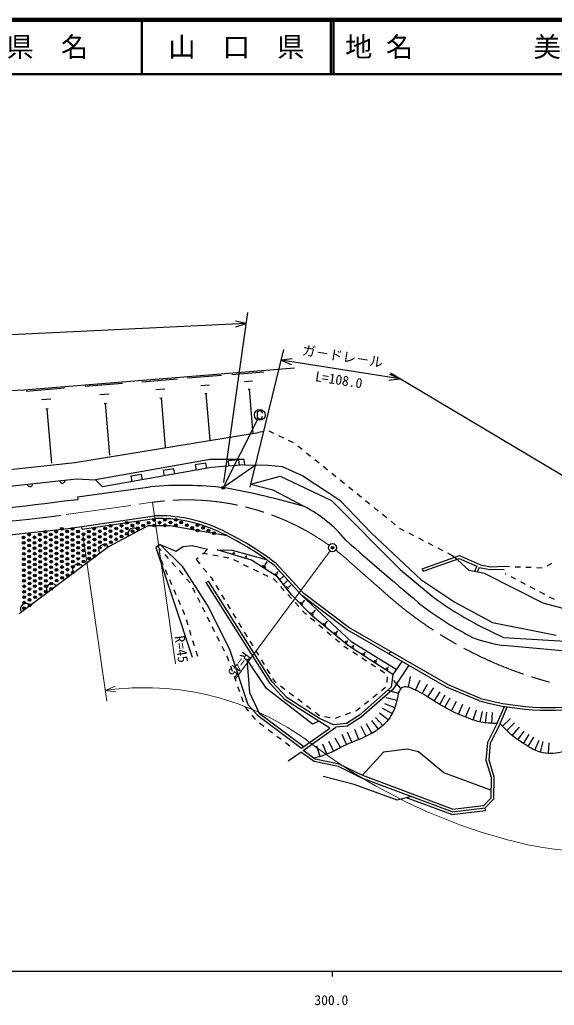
# Model space of a CAD drawing. Units: millimetres, scale not verified. Extents: x 40000 to 680000, y 20000 to 380000.
# Drawn here: x 310562 to 408826, y 198715 to 380000 of the extents above; entities that cross this region are included whole.
import ezdxf
from ezdxf.enums import TextEntityAlignment as Align

# ---------------------------------------------------------------- set-up
doc = ezdxf.new("R2010")
doc.units = ezdxf.units.MM
doc.header["$LTSCALE"] = 1000
doc.header["$PDMODE"] = 32
doc.header["$PDSIZE"] = 500
doc.linetypes.add('CHAIN', pattern=[18.5, 12, -1.5, 3.5, -1.5])
for name, color, linetype, lineweight in [('M-BGD', 7, 'Continuous', 25), ('M-BMK', 2, 'CHAIN', 13), ('M-BMK-SRVR', 3, 'Continuous', 25), ('M-STR-HTXT', 7, 'Continuous', 13), ('M-STR-STRC', 7, 'Continuous', 25), ('M-TTL', 2, 'Continuous', 140), ('M-TTL-BAND', 7, 'Continuous', 25), ('M-TTL-LINE', 7, 'Continuous', 50)]:
    doc.layers.add(name, color=color, linetype=linetype, lineweight=lineweight)
doc.layers.add('M-TTL-TXT', color=7, linetype='Continuous')
doc.styles.add('@ＭＳ ゴシック', font='')
doc.styles.add('ＭＳ ゴシック', font='')
doc.styles.get('@ＭＳ ゴシック').set_extended_font_data('@MS Gothic')
doc.styles.get('ＭＳ ゴシック').set_extended_font_data('MS Gothic')

msp = doc.modelspace()

# ---------------------------------------------------------------- linework, layer by layer
at = {"layer": 'M-BGD'}
for p, q in [((311346, 311917), (361072, 315945)), ((333019, 313422), (339549, 313950)), ((341423, 314102), (347646, 314606)), ((349526, 314759), (355454, 315239)), ((258884, 309428), (311346, 311917)), ((311742, 311698), (318819, 312271)), ((322592, 312577), (329439, 313132)), ((335600, 311988), (337233, 312120)), ((343883, 312736), (345439, 312862)), ((351869, 313457), (353351, 313577)), ((352545, 312020), (352916, 312050)), ((352730, 312035), (353393, 303857)), ((314539, 310144), (316309, 310287)), ((325298, 311073), (327010, 311212)), ((336345, 310405), (336753, 310438)), ((336549, 310421), (337282, 301364)), ((344592, 311227), (344981, 311259)), ((344787, 311243), (345484, 302633)), ((315346, 308428), (315788, 308464)), ((315567, 308446), (316379, 298424)), ((326079, 309414), (326507, 309448)), ((326293, 309431), (327064, 299908)), ((320672, 298540), (354447, 304054)), ((353464, 303871), (353393, 303857)), ((355430, 304237), (354447, 304054)), ((357300, 303901), (356402, 304340)), ((359096, 303022), (358198, 303461)), ((360893, 302143), (359995, 302582)), ((362476, 300928), (361697, 301556)), ((364032, 299672), (363254, 300300)), ((289791, 295202), (320672, 298540)), ((345562, 299105), (324516, 295381)), ((345754, 297616), (325762, 294078)), ((338882, 297415), (336913, 297067)), ((339057, 296431), (338882, 297415)), ((344791, 298461), (342821, 298112)), ((342821, 298112), (342995, 297128)), ((344965, 297476), (344791, 298461)), ((351850, 299118), (345562, 299105)), ((351932, 298121), (345754, 297616)), ((354036, 298103), (348080, 293993)), ((350854, 299036), (348860, 298873)), ((348860, 298873), (348942, 297877)), ((350935, 298040), (350854, 299036)), ((351932, 298121), (351850, 299118)), ((351932, 298121), (356255, 298083)), ((356255, 298083), (358806, 297838)), ((358806, 297838), (362631, 296073)), ((365588, 298416), (364810, 299044)), ((367145, 297160), (366366, 297788)), ((289970, 292204), (320994, 295558)), ((320994, 295558), (324516, 295381)), ((332974, 296370), (331005, 296021)), ((331005, 296021), (331179, 295036)), ((333148, 295385), (332974, 296370)), ((336913, 297067), (337087, 296082)), ((353043, 294555), (358421, 296033)), ((358421, 296033), (367891, 291559)), ((362631, 296073), (369399, 291610)), ((368701, 295904), (367923, 296532)), ((321174, 292249), (334547, 294100)), ((324516, 295381), (325762, 294078)), ((353043, 294555), (357073, 293514)), ((370257, 294648), (369479, 295276)), ((371814, 293392), (371036, 294020)), ((321174, 292249), (321245, 291754)), ((357073, 293514), (362902, 290448)), ((373370, 292135), (372592, 292763)), ((318757, 291492), (321245, 291754)), ((367891, 291559), (380523, 278883)), ((369399, 291610), (375186, 285627)), ((374927, 290879), (374148, 291507)), ((376483, 289623), (375705, 290251)), ((319478, 286443), (335310, 288754)), ((322022, 286309), (335353, 288255)), ((378039, 288367), (377261, 288995)), ((290417, 283236), (319478, 286443)), ((322022, 286309), (321951, 286804)), ((334098, 286894), (326866, 283071)), ((338197, 286894), (334098, 286894)), ((348698, 285060), (338197, 286894)), ((379596, 287111), (378818, 287739)), ((380507, 286376), (380374, 286483)), ((375186, 285627), (384308, 277044)), ((381244, 285996), (380507, 286376)), ((383021, 285079), (382133, 285537)), ((384799, 284162), (383910, 284620)), ((326866, 283071), (310438, 270707)), ((336381, 283452), (335570, 282938)), ((335570, 282938), (342259, 262732)), ((335871, 283129), (336539, 282384)), ((340538, 279371), (336381, 283452)), ((336381, 283452), (339266, 282270)), ((339266, 282270), (340618, 283100)), ((340618, 283100), (342241, 283280)), ((342241, 283280), (345073, 282631)), ((386576, 283245), (385687, 283703)), ((336164, 281561), (335768, 282479)), ((337206, 281639), (337874, 280895)), ((343394, 281011), (343027, 280684)), ((344331, 281846), (344141, 281676)), ((345073, 282631), (344331, 281846)), ((345063, 281707), (344331, 281846)), ((347028, 281336), (346046, 281522)), ((353161, 280589), (346887, 282465)), ((346887, 282465), (349590, 282404)), ((348994, 280965), (348011, 281150)), ((349590, 282404), (355868, 280711)), ((350083, 281770), (349732, 281875)), ((349978, 281898), (349890, 281924)), ((349971, 281995), (349949, 282002)), ((349960, 281999), (349973, 282042)), ((352380, 281083), (351997, 281198)), ((352265, 281222), (352169, 281251)), ((352258, 281328), (352234, 281336)), ((352246, 281332), (352273, 281422)), ((384534, 279011), (391388, 281461)), ((388353, 282328), (387465, 282786)), ((390131, 281411), (389242, 281869)), ((391040, 280631), (390131, 281411)), ((391388, 281461), (395251, 279725)), ((336956, 279724), (336560, 280642)), ((338541, 280150), (339208, 279405)), ((345173, 272140), (340538, 279371)), ((343027, 280684), (343661, 279911)), ((350827, 280192), (349926, 280627)), ((352628, 279323), (351727, 279758)), ((357962, 277523), (353161, 280589)), ((355808, 279195), (355173, 279600)), ((355671, 279506), (355513, 279607)), ((355713, 279702), (355674, 279728)), ((355693, 279715), (356047, 280268)), ((362449, 274078), (357388, 279584)), ((362787, 274449), (357727, 279954)), ((384702, 278541), (391367, 280923)), ((393152, 278682), (391040, 280631)), ((391367, 280923), (394590, 279474)), ((394590, 279474), (394147, 278490)), ((395041, 279258), (394651, 278392)), ((395041, 279258), (397044, 278851)), ((395251, 279725), (397084, 279353)), ((397084, 279353), (399609, 279459)), ((399609, 279459), (400608, 279422)), ((401608, 279386), (402607, 279349)), ((403606, 279313), (404606, 279276)), ((405605, 279240), (406604, 279203)), ((407508, 279553), (408374, 280053)), ((337747, 277887), (337351, 278806)), ((339876, 278661), (340543, 277916)), ((344296, 279138), (344930, 278365)), ((345564, 277592), (345725, 277397)), ((345725, 277397), (346114, 276759)), ((354429, 278454), (353529, 278888)), ((356231, 277585), (355330, 278019)), ((357964, 277818), (357523, 278100)), ((357869, 278034), (357759, 278104)), ((357899, 278171), (357871, 278188)), ((357885, 278180), (358076, 278479)), ((360585, 274133), (357962, 277523)), ((359115, 277705), (358359, 277010)), ((384534, 279011), (384702, 278541)), ((396010, 278130), (393152, 278682)), ((406795, 272705), (396010, 278130)), ((397044, 278851), (399630, 278959)), ((399795, 278137), (399938, 278062)), ((400823, 277597), (401708, 277131)), ((338539, 276051), (338143, 276969)), ((341211, 277171), (341878, 276427)), ((344853, 276466), (345276, 276733)), ((356585, 257893), (344853, 276466)), ((356983, 258199), (345276, 276733)), ((346635, 275905), (347156, 275052)), ((357362, 277038), (357131, 277150)), ((357861, 276487), (357362, 277038)), ((359202, 275004), (358532, 275745)), ((359860, 276894), (359036, 276137)), ((360008, 275288), (359632, 275775)), ((359989, 275565), (359895, 275687)), ((360075, 275705), (360052, 275735)), ((360064, 275720), (360378, 275963)), ((384308, 277044), (390536, 272875)), ((402593, 276666), (403478, 276200)), ((404363, 275735), (405248, 275269)), ((339330, 274214), (338935, 275132)), ((342326, 275532), (342773, 274638)), ((343220, 273743), (343667, 272849)), ((347677, 274198), (348198, 273345)), ((360544, 273521), (359873, 274262)), ((364377, 270260), (360585, 274133)), ((370765, 267760), (362449, 274078)), ((371606, 265505), (362449, 274078)), ((371042, 268177), (362787, 274449)), ((406133, 274804), (407018, 274338)), ((407903, 273873), (408788, 273407)), ((340122, 272377), (339726, 273296)), ((344114, 271955), (344562, 271060)), ((349229, 263978), (345173, 272140)), ((348719, 272491), (349240, 271638)), ((361886, 272037), (361215, 272779)), ((362632, 272401), (362159, 272883)), ((362575, 272700), (362457, 272820)), ((362651, 272863), (362622, 272893)), ((362637, 272878), (362993, 273227)), ((390536, 272875), (397500, 269099)), ((413226, 270919), (406795, 272705)), ((340914, 270541), (340518, 271459)), ((345009, 270166), (345456, 269271)), ((349761, 270784), (350282, 269930)), ((363004, 270801), (362556, 271296)), ((363258, 270586), (363004, 270801)), ((364539, 270452), (364025, 270977)), ((364478, 270778), (364349, 270909)), ((370833, 264934), (364377, 270260)), ((364561, 270955), (364529, 270988)), ((364545, 270972), (364963, 271382)), ((341521, 268636), (341228, 269592)), ((345903, 268377), (346350, 267483)), ((350803, 269077), (351324, 268223)), ((364784, 269293), (364021, 269939)), ((366310, 268000), (365547, 268647)), ((366856, 268540), (366361, 268948)), ((366772, 268817), (366648, 268919)), ((366828, 268979), (366797, 269004)), ((366812, 268991), (367119, 269364)), ((394954, 268593), (399518, 266337)), ((397500, 269099), (409173, 266794)), ((342107, 266724), (341814, 267680)), ((346798, 266588), (347245, 265694)), ((351845, 267370), (352366, 266516)), ((367836, 266708), (367073, 267354)), ((368838, 266904), (368405, 267261)), ((368765, 267146), (368657, 267236)), ((368814, 267288), (368787, 267310)), ((368800, 267299), (369029, 267576)), ((389012, 257257), (370765, 267760)), ((389235, 257706), (371042, 268177)), ((342693, 264812), (342400, 265768)), ((347692, 264799), (348139, 263905)), ((352887, 265663), (353408, 264809)), ((369363, 265415), (368599, 266061)), ((370274, 264643), (370126, 264769)), ((370759, 265319), (370386, 265627)), ((370696, 265528), (370603, 265605)), ((370738, 265650), (370715, 265669)), ((370726, 265659), (370879, 265844)), ((379155, 259573), (370833, 264934)), ((371971, 264499), (371586, 264747)), ((379775, 260477), (371606, 265505)), ((371889, 264688), (371792, 264750)), ((371915, 264807), (371891, 264823)), ((371903, 264815), (372001, 264968)), ((417142, 263277), (399469, 264891)), ((399518, 266337), (415977, 265384)), ((343279, 262899), (342986, 263856)), ((348587, 263010), (348696, 262792)), ((352529, 254002), (349229, 263978)), ((353929, 263955), (354450, 263102)), ((370949, 264203), (370274, 264643)), ((372624, 263110), (371786, 263657)), ((374057, 263155), (373650, 263417)), ((373970, 263355), (373868, 263420)), ((373997, 263481), (373972, 263497)), ((373984, 263489), (374104, 263674)), ((378738, 263747), (378440, 263342)), ((348696, 262792), (348949, 262080)), ((349284, 261138), (349619, 260195)), ((355931, 256993), (352293, 262401)), ((352293, 262401), (352803, 256241)), ((354971, 262248), (355492, 261395)), ((374299, 262017), (373461, 262564)), ((375974, 260925), (375136, 261471)), ((376164, 261797), (375736, 262073)), ((376072, 262008), (375965, 262077)), ((376101, 262141), (376074, 262158)), ((376088, 262149), (376228, 262367)), ((382067, 261254), (379152, 256831)), ((380804, 261981), (379155, 259573)), ((349954, 259253), (350289, 258311)), ((356013, 260541), (356534, 259688)), ((377649, 259832), (376811, 260378)), ((378293, 260426), (377843, 260716)), ((378197, 260647), (378084, 260719)), ((378227, 260787), (378199, 260805)), ((378213, 260796), (378374, 261046)), ((379155, 259573), (378822, 257206)), ((359372, 254877), (356585, 257893)), ((359695, 255264), (356983, 258199)), ((357055, 258834), (357322, 258395)), ((357322, 258395), (357708, 258100)), ((358502, 257491), (359295, 256883)), ((378107, 258110), (378146, 259109)), ((380649, 256962), (379324, 258461)), ((382011, 257206), (382404, 259167)), ((383315, 256699), (384171, 258506)), ((384525, 256060), (385532, 257788)), ((395266, 255160), (389196, 257722)), ((350624, 257369), (350959, 256427)), ((352803, 256241), (354573, 252458)), ((364395, 250396), (355931, 256993)), ((360089, 256274), (360883, 255666)), ((378822, 257206), (373029, 252106)), ((379152, 256831), (373331, 251706)), ((375482, 255352), (376260, 255981)), ((377038, 256609), (377816, 257237)), ((380167, 256093), (378240, 256629)), ((385597, 255423), (386658, 257119)), ((386772, 254660), (387845, 256348)), ((387781, 254061), (388757, 255806)), ((395102, 254686), (389012, 257257)), ((351294, 255484), (351630, 254542)), ((354274, 252057), (352529, 254002)), ((367540, 249679), (359372, 254877)), ((365660, 251468), (359695, 255264)), ((361676, 255058), (362470, 254449)), ((363264, 253841), (364057, 253232)), ((373927, 254095), (374704, 254724)), ((379516, 253424), (377658, 254165)), ((379896, 254807), (377943, 255240)), ((388700, 253543), (389682, 255285)), ((389926, 252871), (390848, 254645)), ((391245, 252241), (392044, 254074)), ((351971, 253604), (352603, 252828)), ((353234, 252053), (353866, 251278)), ((354274, 252057), (362375, 246014)), ((354573, 252458), (362804, 246318)), ((364851, 252624), (365644, 252016)), ((370463, 252206), (371403, 252546)), ((373029, 252106), (370605, 250543)), ((372344, 252886), (372499, 252942)), ((372499, 252942), (373149, 253467)), ((378280, 251206), (376704, 252437)), ((379020, 252379), (377248, 253305)), ((392532, 251707), (393283, 253561)), ((393886, 251192), (394528, 253086)), ((395216, 250823), (395624, 252781)), ((396207, 250664), (396441, 252650)), ((397335, 250566), (397452, 252562)), ((398415, 250705), (399684, 253678)), ((398868, 250492), (400192, 253594)), ((354655, 250665), (355451, 250061)), ((365549, 250946), (364395, 250396)), ((368212, 250320), (365660, 251468)), ((366615, 251813), (367601, 251644)), ((370605, 250543), (368212, 250320)), ((368582, 251527), (369523, 251867)), ((373331, 251706), (370773, 250056)), ((375319, 248756), (374338, 250499)), ((376500, 249515), (375300, 251115)), ((377299, 250175), (375965, 251665)), ((398415, 250705), (396543, 247050)), ((398868, 250492), (397033, 246910)), ((399337, 250026), (400749, 251443)), ((400108, 249259), (401509, 250687)), ((356248, 249456), (357044, 248851)), ((362375, 246014), (367540, 249679)), ((362664, 245606), (368658, 249859)), ((370773, 250056), (368658, 249859)), ((370640, 246675), (369819, 248499)), ((371599, 247085), (370845, 248938)), ((372893, 247596), (372146, 249451)), ((374230, 248184), (373352, 249981)), ((401099, 248333), (402406, 249847)), ((402152, 247515), (403299, 249153)), ((403179, 246847), (404241, 248541)), ((357841, 248247), (358637, 247642)), ((359434, 247038), (360230, 246433)), ((367021, 244904), (366297, 246768)), ((368295, 245455), (367409, 247248)), ((369521, 246116), (368570, 247876)), ((396543, 247050), (396270, 243807)), ((397033, 246910), (396777, 243860)), ((404044, 246302), (405091, 248006)), ((405262, 245644), (406061, 247478)), ((406265, 245287), (406787, 247217)), ((407746, 245021), (407862, 247018)), ((359915, 243656), (362233, 245300)), ((364678, 243540), (362233, 245300)), ((364884, 244008), (362664, 245606)), ((365765, 244471), (365185, 246385)), ((377442, 245245), (373520, 241009)), ((381800, 245855), (377442, 245245)), ((383862, 245339), (381800, 245855)), ((388548, 241450), (383862, 245339)), ((369146, 242620), (364678, 243540)), ((369310, 243097), (364884, 244008)), ((373631, 240954), (369310, 243097)), ((396270, 243807), (397207, 240693)), ((396777, 243860), (397708, 240763)), ((373432, 240494), (369146, 242620)), ((397166, 238262), (388548, 241450)), ((372044, 239319), (366353, 240770)), ((379945, 236463), (372044, 239319)), ((390079, 234297), (373432, 240494)), ((390140, 234808), (373631, 240954)), ((397207, 240693), (397142, 236824)), ((397708, 240763), (397638, 236618)), ((382550, 237100), (379945, 236463)), ((390018, 233787), (381686, 236888)), ((397142, 236824), (395858, 235491)), ((397638, 236618), (396094, 235015)), ((390018, 233787), (396154, 234519)), ((390079, 234297), (396094, 235015)), ((390140, 234808), (395858, 235491)), ((396154, 234519), (396094, 235015))]:
    msp.add_line(p, q, dxfattribs=at)
for centre, radius, start, end in [((312435, 294632), 500, 186.16956, 6.16956), ((318400, 295277), 500, 186.16956, 6.16956), ((340312, 228422), 65931, 83.03485, 95.01669), ((323829, 156488), 139542, 73.73935, 79.89723), ((269912, 647864), 359704, 273.2181, 277.80437), ((352100, 269438), 23624, 39.10268, 62.78991), ((336053, 261877), 26888, 65.52314, 91.58388), ((336053, 261877), 26388, 65.52765, 91.52043), ((331446, 285492), 1000, 27.85965, 207.85965), ((323517, 235466), 55621, 52.48507, 65.04426), ((323517, 235466), 56121, 52.44075, 65.0464), ((326067, 282470), 1000, 36.96587, 216.96587), ((786082, 754185), 627313, 228.50248, 230.23195), ((321273, 278862), 1000, 36.96587, 216.96587), ((786082, 754185), 624813, 229.52701, 230.22578), ((316479, 275254), 1000, 36.96587, 216.96587), ((423793, 324298), 62727, 233.34985, 242.62847), ((311685, 271646), 1000, 36.96587, 216.96587), ((423793, 324298), 65227, 233.28944, 242.62847), ((404443, 295465), 30976, 249.91247, 260.75981), ((408014, 302479), 49506, 254.88196, 281.00003), ((408014, 302479), 49006, 254.92156, 281.0456)]:
    msp.add_arc(centre, radius, start, end, dxfattribs=at)
for points, knots in [([(398342, 250561), (397626, 250528), (397377, 250563), (396761, 250610), (394737, 250766), (393638, 251255), (391759, 252024), (390095, 252704), (389235, 253251), (387664, 254126), (386586, 254725), (386052, 255179), (384982, 255793), (384340, 256162), (383993, 256398), (383315, 256699), (382816, 256921), (382550, 257113), (382011, 257206), (381648, 257269), (381414, 257334), (381068, 257206), (380711, 257074), (380528, 256887), (380344, 256554), (380102, 256118), (380146, 255803), (380017, 255322), (379809, 254542), (379806, 254064), (379474, 253328), (378859, 251965), (378415, 251172), (377299, 250175), (376395, 249367), (375799, 249002), (374726, 248436), (373117, 247587), (372100, 247356), (370450, 246588), (369285, 246045), (368704, 245589), (367514, 245102), (366433, 244659), (366017, 244535), (364675, 244158)], [0, 0, 0, 0, 1, 1, 1, 2, 2, 2, 3, 3, 3, 4, 4, 4, 5, 5, 5, 6, 6, 6, 7, 7, 7, 8, 8, 8, 9, 9, 9, 10, 10, 10, 11, 11, 11, 12, 12, 12, 13, 13, 13, 14, 14, 14, 15, 15, 15, 15]), ([(414569, 247246), (414012, 246784), (413788, 246647), (413246, 246328), (412150, 245683), (411417, 245504), (410168, 245267), (408662, 244981), (407716, 244867), (406243, 245293), (404890, 245685), (404231, 246197), (403033, 246938), (401214, 248063), (400637, 248741), (398868, 250492)], [0, 0, 0, 0, 1, 1, 1, 2, 2, 2, 3, 3, 3, 4, 4, 4, 5, 5, 5, 5])]:
    msp.add_open_spline(points, degree=3, knots=knots, dxfattribs=at)
for p in [(337254, 287999), (339254, 288016), (318268, 286333), (320268, 286351), (324268, 286385), (326268, 286403), (327263, 286912), (328267, 286420), (329263, 286929), (330259, 287438), (330267, 286438), (331263, 286946), (332259, 287455), (332267, 286455), (333263, 286964), (334259, 287473), (335254, 287981), (335263, 286981), (336258, 287490), (337263, 286999), (338258, 287507), (339263, 287016), (340258, 287525), (341263, 287034), (342267, 286542), (343263, 287051), (344267, 286560), (311281, 284772), (312277, 285281), (313281, 284790), (314277, 285298), (315272, 285807), (315281, 284807), (316277, 285316), (317272, 285825), (317281, 284825), (318277, 285333), (319272, 285842), (319281, 284842), (320276, 285351), (321272, 285859), (321281, 284859), (322276, 285368), (322285, 284368), (323272, 285877), (323281, 284877), (324276, 285386), (324285, 284386), (325272, 285894), (325281, 284894), (326276, 285403), (326285, 284403), (327272, 285912), (327281, 284912), (328276, 285420), (328285, 284420), (329272, 285929), (329281, 284929), (330276, 285438), (331272, 285946), (343271, 286051), (345271, 286068), (346276, 285577), (311290, 283772), (311299, 282772), (312286, 284281), (312294, 283281), (313290, 283790), (313299, 282790), (314285, 284298), (314294, 283298), (315290, 283807), (315298, 282807), (316285, 284316), (316294, 283316), (317290, 283825), (317298, 282825), (318285, 284333), (318294, 283333), (319290, 283842), (319298, 282842), (320285, 284351), (320294, 283351), (321290, 283859), (321298, 282859), (322294, 283368), (323289, 283877), (323298, 282877), (324294, 283386), (325289, 283894), (325298, 282894), (326294, 283403), (327289, 283912), (311307, 281772), (311316, 280772), (312303, 282281), (312312, 281281), (313307, 281790), (313316, 280790), (314303, 282299), (314312, 281299), (315307, 281807), (315316, 280807), (316303, 282316), (316311, 281316), (317307, 281825), (317316, 280825), (318303, 282333), (318311, 281333), (319307, 281842), (319316, 280842), (320303, 282351), (320311, 281351), (321307, 281860), (321316, 280860), (322303, 282368), (322311, 281368), (323307, 281877), (323316, 280877), (324302, 282386), (324311, 281386), (311325, 279772), (312320, 280281), (312329, 279281), (313325, 279790), (314320, 280299), (314329, 279299), (315325, 279807), (316320, 280316), (316329, 279316), (317325, 279825), (318320, 280333), (318329, 279333), (319324, 279842), (320320, 280351), (320329, 279351), (321324, 279860), (322320, 280368), (311333, 278773), (311342, 277773), (312338, 278281), (312346, 277281), (313333, 278790), (313342, 277790), (314338, 278299), (314346, 277299), (315333, 278807), (315342, 277807), (316338, 278316), (316346, 277316), (317333, 278825), (317342, 277825), (318338, 278334), (318346, 277334), (319333, 278842), (319342, 277842), (320337, 278351), (311351, 276773), (311360, 275773), (312355, 276281), (313351, 276790), (313360, 275790), (314355, 276299), (315351, 276807), (315359, 275807), (316355, 276316), (316364, 275316), (317351, 276825), (311368, 274773), (311377, 273773), (312364, 275281), (312373, 274281), (313368, 274790), (313377, 273790), (314364, 275299), (314373, 274299), (315368, 274808), (311386, 272773), (311394, 271773), (312381, 273281), (312390, 272281)]:
    msp.add_point(p, dxfattribs=at)
at = {"layer": 'M-BMK'}
for p, q in [((319117, 288967), (334957, 291229)), ((371152, 280368), (377141, 275064))]:
    msp.add_line(p, q, dxfattribs=at)
for centre, radius, start, end in [((341317, 246681), 45000, 54.51783, 98.12591), ((290847, 486959), 200000, 274.4016, 278.12591), ((341317, 246681), 45000, 48.47047, 52.60794), ((427266, 329846), 74253, 227.54204, 255.70627)]:
    msp.add_arc(centre, radius, start, end, dxfattribs=at)
at = {"layer": 'M-BMK-SRVR'}
msp.add_circle((368045, 282884), 750, dxfattribs=at)
msp.add_point((368045, 282884), dxfattribs=at)
at = {"layer": 'M-STR-HTXT'}
for p, q in [((334957, 291229), (339197, 261530)), ((322163, 285319), (326545, 254630)), ((367599, 282280), (350226, 258748)), ((328100, 257399), (326263, 256610)), ((326263, 256610), (328249, 256375))]:
    msp.add_line(p, q, dxfattribs=at)
for centre, radius, start, end in [((333549, 206383), 50753, 53.30702, 98.25479), ((416340, 286963), 60000, 255.70628, 329.23503), ((427266, 329846), 104253, 232.55215, 255.70628)]:
    msp.add_arc(centre, radius, start, end, dxfattribs=at)
at = {"layer": 'M-STR-STRC'}
for p, q in [((348096, 294898), (352487, 326130)), ((352208, 324149), (350254, 324573)), ((352208, 324149), (231045, 318270)), ((350304, 323539), (352208, 324149)), ((352904, 293989), (359110, 319327)), ((360624, 317594), (358635, 317384)), ((380426, 313937), (358635, 317384)), ((358635, 317384), (360462, 316571)), ((378437, 313728), (380426, 313937)), ((380426, 313937), (378598, 314750)), ((441570, 277539), (378707, 314960)), ((348024, 294042), (354242, 306418)), ((354191, 307561), (354191, 307061))]:
    msp.add_line(p, q, dxfattribs=at)
for centre, radius in [((354691, 307311), 1000), ((347957, 293908), 150), ((347957, 293908), 120), ((347957, 293908), 90), ((347957, 293908), 60), ((347957, 293908), 30)]:
    msp.add_circle(centre, radius, dxfattribs=at)
for centre, start, end in [((354691, 307561), 0, 180), ((354691, 307061), 180, 0)]:
    msp.add_arc(centre, 500, start, end, dxfattribs=at)
msp.add_point((347957, 293908), dxfattribs=at)
at = {"layer": 'M-TTL'}
msp.add_line((680000, 380000), (40000, 380000), dxfattribs=at)
at = {"layer": 'M-TTL-BAND'}
for p, q in [((40000, 205000), (579000, 205000)), ((368000, 205000), (368000, 204000))]:
    msp.add_line(p, q, dxfattribs=at)
at = {"layer": 'M-TTL-LINE'}
for p, q in [((333000, 380000), (333000, 370000)), ((367750, 380000), (367750, 370000)), ((368250, 380000), (368250, 370000)), ((40000, 370000), (680000, 370000))]:
    msp.add_line(p, q, dxfattribs=at)

# ---------------------------------------------------------------- texts
at = {"layer": 'M-STR-HTXT', "style": 'ＭＳ ゴシック'}
for rotation, p in [(278.126, (338490, 266480)), (233.563, (351185, 264256))]:
    msp.add_text('R=45', height=1833, rotation=rotation, dxfattribs=at).set_placement(p, align=Align.BOTTOM_LEFT)
at = {"layer": 'M-STR-STRC', "style": 'ＭＳ ゴシック'}
msp.add_text('ガ－ドレ－ル', height=1833, rotation=351.011, dxfattribs=at).set_placement((369686, 316648), align=Align.BOTTOM_CENTER)
at = {"layer": 'M-STR-STRC', "style": '@ＭＳ ゴシック'}
msp.add_text('L=108.0', height=1833, rotation=351.011, dxfattribs=at).set_placement((369374, 314673), align=Align.TOP_CENTER)
at = {"layer": 'M-TTL-BAND', "style": 'ＭＳ ゴシック'}
msp.add_text('300.0', height=1833, dxfattribs=at).set_placement((367844, 198195), align=Align.BOTTOM_CENTER)
at = {"layer": 'M-TTL-TXT', "style": 'ＭＳ ゴシック'}
for s, p in [('県\u3000名', (315625, 375000)), ('山\u3000口\u3000県', (350375, 375000))]:
    msp.add_text(s, height=3666, dxfattribs=at).set_placement(p, align=Align.MIDDLE_CENTER)
for s, p in [('地 名', (370380, 375000)), ('美祢市伊佐町堀越', (405024, 375000))]:
    msp.add_text(s, height=3666, dxfattribs=at).set_placement(p, align=Align.MIDDLE_LEFT)

doc.saveas('drawing.dxf')
